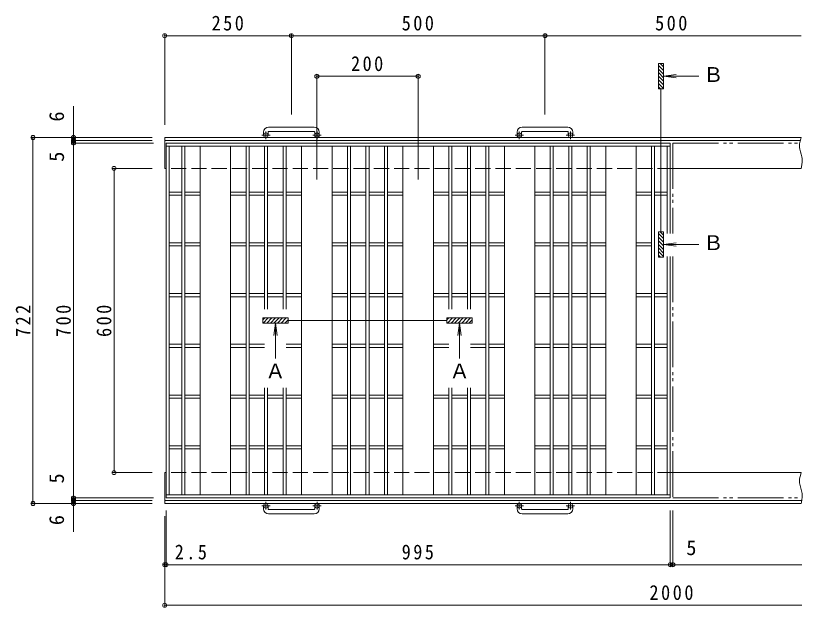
# Model space of a CAD drawing. Units: millimetres, scale not verified. Extents: x -1782 to 1821, y -1378 to 1309.
# Drawn here: x -1782 to -230, y -406 to 760 of the extents above; entities that cross this region are included whole.
import ezdxf
from ezdxf.enums import TextEntityAlignment as Align

# ---------------------------------------------------------------- set-up
doc = ezdxf.new("R2010")
doc.units = ezdxf.units.MM
doc.header["$LTSCALE"] = 10
doc.header["$PDMODE"] = 32
doc.header["$PDSIZE"] = 8
for name, pattern in [('CHAIN1', [8, 5, -1, 1, -1]), ('DASHED3', [4, 3, -1]), ('DOUBLE_CHAIN2', [12.8, 9, -1, 0.6, -0.6, 0.6, -1])]:
    doc.linetypes.add(name, pattern=pattern)
for name, color, linetype, lineweight in [('C-1', 2, 'Continuous', 9), ('C-2', 3, 'Continuous', 9), ('C-4', 7, 'Continuous', 9)]:
    doc.layers.add(name, color=color, linetype=linetype, lineweight=lineweight)
doc.styles.add('ＭＳ ゴシック', font='')
doc.styles.get('ＭＳ ゴシック').set_extended_font_data('MS Gothic')

msp = doc.modelspace()

# ---------------------------------------------------------------- linework, layer by layer
at = {"layer": 'C-1'}
for p, q in [((-1292.61, 530.75), (-1292.61, 524.65)), ((-1283.62, 530.75), (-1283.62, 524.65)), ((-1192.62, 540.75), (-1282.62, 540.75)), ((-1282.62, 531.75), (-1192.62, 531.75)), ((-1191.62, 530.75), (-1191.62, 524.65)), ((-1182.62, 530.75), (-1182.62, 524.65)), ((-792.61, 530.75), (-792.61, 524.65)), ((-783.61, 530.75), (-783.61, 524.65)), ((-692.61, 540.75), (-782.62, 540.75)), ((-782.62, 531.75), (-692.61, 531.75)), ((-691.61, 530.75), (-691.61, 524.65)), ((-682.62, 530.75), (-682.62, 524.65)), ((-1487.61, 520.15), (-1487.61, 459.15)), ((-231.91, 520.15), (-1487.61, 520.15)), ((-233.61, 514.15), (-1487.61, 514.15)), ((-485.11, 459.15), (-231.91, 459.15)), ((-1487.61, -140.85), (-1487.61, -201.85)), ((-485.11, -140.85), (-231.91, -140.85)), ((-230.75, -195.85), (-1487.61, -195.85)), ((-231.91, -201.85), (-1487.61, -201.85)), ((-1292.61, -212.45), (-1292.61, -206.35)), ((-1283.62, -212.45), (-1283.62, -206.35)), ((-1282.62, -213.45), (-1192.62, -213.45)), ((-1191.62, -212.45), (-1191.62, -206.35)), ((-1182.62, -212.45), (-1182.62, -206.35)), ((-792.61, -212.45), (-792.61, -206.35)), ((-783.61, -212.45), (-783.61, -206.35)), ((-782.62, -213.45), (-692.61, -213.45)), ((-691.61, -212.45), (-691.61, -206.35)), ((-682.62, -212.45), (-682.62, -206.35)), ((-1192.62, -222.45), (-1282.62, -222.45)), ((-692.61, -222.45), (-782.62, -222.45))]:
    msp.add_line(p, q, dxfattribs=at)
at = {"layer": 'C-1', "linetype": 'CHAIN1'}
for p, q in [((-1288.12, 516.54), (-1288.12, 532.14)), ((-1187.11, 516.54), (-1187.11, 532.14)), ((-788.11, 516.54), (-788.11, 532.14)), ((-687.12, 516.54), (-687.12, 532.14)), ((-1279.95, 524.65), (-1296.36, 524.65)), ((-1178.95, 524.65), (-1195.36, 524.65)), ((-779.95, 524.65), (-796.36, 524.65)), ((-678.95, 524.65), (-695.36, 524.65)), ((-1288.12, -198.25), (-1288.12, -213.84)), ((-1187.11, -198.25), (-1187.11, -213.84)), ((-788.11, -198.25), (-788.11, -213.84)), ((-687.12, -198.25), (-687.12, -213.84)), ((-1279.95, -206.35), (-1296.36, -206.35)), ((-1178.95, -206.35), (-1195.36, -206.35)), ((-779.95, -206.35), (-796.36, -206.35)), ((-678.95, -206.35), (-695.36, -206.35))]:
    msp.add_line(p, q, dxfattribs=at)
at = {"layer": 'C-1', "linetype": 'DASHED3'}
for p, q in [((-485.11, 459.15), (-1487.61, 459.15)), ((-485.11, -140.85), (-1487.61, -140.85))]:
    msp.add_line(p, q, dxfattribs=at)
at = {"layer": 'C-1'}
for points in [[(-231.91, 520.15), (-232.74, 517.35), (-234.06, 512.52), (-235.04, 507.72), (-235.45, 502.93), (-235.35, 500.17), (-234.91, 497.2), (-233.6, 492.1), (-231.99, 487), (-230.57, 481.88), (-230.03, 478.89), (-229.79, 476.17), (-229.88, 471.45), (-230.46, 466.7), (-231.34, 461.92), (-231.91, 459.15)], [(-231.91, -140.85), (-232.74, -143.65), (-234.06, -148.48), (-235.04, -153.29), (-235.45, -158.07), (-235.35, -160.83), (-234.91, -163.8), (-233.6, -168.9), (-231.99, -174), (-230.57, -179.12), (-230.03, -182.11), (-229.79, -184.83), (-229.88, -189.55), (-230.46, -194.3), (-231.34, -199.08), (-231.91, -201.85)]]:
    msp.add_lwpolyline(points, dxfattribs=at)
for centre in [(-1288.12, 524.65), (-1187.12, 524.65), (-788.11, 524.65), (-687.12, 524.65), (-1288.12, -206.35), (-1187.12, -206.35), (-788.11, -206.35), (-687.12, -206.35)]:
    msp.add_circle(centre, 4.5, dxfattribs=at)
for centre, radius, start, end in [((-1282.62, 530.75), 10, 90, 180), ((-1282.62, 530.75), 1, 90, 180), ((-1192.62, 530.75), 10, 0, 90), ((-1192.62, 530.75), 1, 0, 90), ((-782.62, 530.75), 10, 90, 180), ((-782.62, 530.75), 1, 90, 180), ((-692.61, 530.75), 10, 0, 90), ((-692.61, 530.75), 1, 0, 90), ((-1282.62, -212.45), 10, 180, 270), ((-1282.62, -212.45), 1, 180, 270), ((-1192.62, -212.45), 10, 270, 0), ((-1192.62, -212.45), 1, 270, 0), ((-782.62, -212.45), 10, 180, 270), ((-782.62, -212.45), 1, 180, 270), ((-692.61, -212.45), 10, 270, 0), ((-692.61, -212.45), 1, 270, 0)]:
    msp.add_arc(centre, radius, start, end, dxfattribs=at)
at = {"layer": 'C-2'}
for p, q in [((-1485.11, 509.15), (-1485.11, -190.85)), ((-490.11, 509.15), (-1485.11, 509.15)), ((-490.11, 503.15), (-1485.11, 503.15)), ((-1479.11, 503.15), (-1479.11, -184.85)), ((-1454.11, 503.15), (-1454.11, -184.85)), ((-1448.11, 503.15), (-1448.11, -184.85)), ((-1417.61, 503.15), (-1417.61, -184.85)), ((-1357.61, 503.15), (-1357.61, -184.85)), ((-1327.11, 503.15), (-1327.11, -184.85)), ((-1321.11, 503.15), (-1321.11, -184.85)), ((-1290.61, 503.15), (-1290.61, 181.77)), ((-1284.61, 503.15), (-1284.61, 181.77)), ((-1254.11, 503.15), (-1254.11, 181.77)), ((-1248.11, 503.15), (-1248.11, 181.77)), ((-1217.61, 503.15), (-1217.61, -184.85)), ((-1157.61, 503.15), (-1157.61, -184.85)), ((-1127.11, 503.15), (-1127.11, -184.85)), ((-1121.11, 503.15), (-1121.11, -184.85)), ((-1090.61, 503.15), (-1090.61, -184.85)), ((-1084.61, 503.15), (-1084.61, -184.85)), ((-1054.11, 503.15), (-1054.11, -184.85)), ((-1048.11, 503.15), (-1048.11, -184.85)), ((-1017.61, 503.15), (-1017.61, -184.85)), ((-957.61, 503.15), (-957.61, -184.85)), ((-927.11, 503.15), (-927.11, 181.77)), ((-921.11, 503.15), (-921.11, 181.77)), ((-890.61, 503.15), (-890.61, 181.77)), ((-884.61, 503.15), (-884.61, 181.77)), ((-854.11, 503.15), (-854.11, -184.85)), ((-848.11, 503.15), (-848.11, -184.85)), ((-817.61, 503.15), (-817.61, -184.85)), ((-757.61, 503.15), (-757.61, -184.85)), ((-727.11, 503.15), (-727.11, -184.85)), ((-721.11, 503.15), (-721.11, -184.85)), ((-690.61, 503.15), (-690.61, -184.85)), ((-684.61, 503.15), (-684.61, -184.85)), ((-654.11, 503.15), (-654.11, -184.85)), ((-648.11, 503.15), (-648.11, -184.85)), ((-617.61, 503.15), (-617.61, -184.85)), ((-557.61, 503.15), (-557.61, -184.85)), ((-527.11, 503.15), (-527.11, -184.85)), ((-521.11, 503.15), (-521.11, -184.85)), ((-496.11, 503.15), (-496.11, 330.82)), ((-490.11, 509.15), (-490.11, 330.82)), ((-1454.11, 412.15), (-1479.11, 412.15)), ((-1454.11, 406.15), (-1479.11, 406.15)), ((-1417.61, 412.15), (-1448.11, 412.15)), ((-1417.61, 406.15), (-1448.11, 406.15)), ((-1327.11, 412.15), (-1357.61, 412.15)), ((-1327.11, 406.15), (-1357.61, 406.15)), ((-1290.61, 412.15), (-1321.11, 412.15)), ((-1290.61, 406.15), (-1321.11, 406.15)), ((-1254.11, 412.15), (-1284.61, 412.15)), ((-1254.11, 406.15), (-1284.61, 406.15)), ((-1217.61, 412.15), (-1248.11, 412.15)), ((-1217.61, 406.15), (-1248.11, 406.15)), ((-1127.11, 412.15), (-1157.61, 412.15)), ((-1127.11, 406.15), (-1157.61, 406.15)), ((-1090.61, 412.15), (-1121.11, 412.15)), ((-1090.61, 406.15), (-1121.11, 406.15)), ((-1054.11, 412.15), (-1084.61, 412.15)), ((-1054.11, 406.15), (-1084.61, 406.15)), ((-1017.61, 412.15), (-1048.11, 412.15)), ((-1017.61, 406.15), (-1048.11, 406.15)), ((-927.11, 412.15), (-957.61, 412.15)), ((-927.11, 406.15), (-957.61, 406.15)), ((-890.61, 412.15), (-921.11, 412.15)), ((-890.61, 406.15), (-921.11, 406.15)), ((-854.11, 412.15), (-884.61, 412.15)), ((-854.11, 406.15), (-884.61, 406.15)), ((-817.61, 412.15), (-848.11, 412.15)), ((-817.61, 406.15), (-848.11, 406.15)), ((-727.11, 412.15), (-757.61, 412.15)), ((-727.11, 406.15), (-757.61, 406.15)), ((-690.61, 412.15), (-721.11, 412.15)), ((-690.61, 406.15), (-721.11, 406.15)), ((-654.11, 412.15), (-684.61, 412.15)), ((-654.11, 406.15), (-684.61, 406.15)), ((-617.61, 412.15), (-648.11, 412.15)), ((-617.61, 406.15), (-648.11, 406.15)), ((-527.11, 412.15), (-557.61, 412.15)), ((-527.11, 406.15), (-557.61, 406.15)), ((-496.11, 412.15), (-521.11, 412.15)), ((-496.11, 406.15), (-521.11, 406.15)), ((-1454.11, 312.15), (-1479.11, 312.15)), ((-1417.61, 312.15), (-1448.11, 312.15)), ((-1327.11, 312.15), (-1357.61, 312.15)), ((-1290.61, 312.15), (-1321.11, 312.15)), ((-1254.11, 312.15), (-1284.61, 312.15)), ((-1217.61, 312.15), (-1248.11, 312.15)), ((-1127.11, 312.15), (-1157.61, 312.15)), ((-1090.61, 312.15), (-1121.11, 312.15)), ((-1054.11, 312.15), (-1084.61, 312.15)), ((-1017.61, 312.15), (-1048.11, 312.15)), ((-927.11, 312.15), (-957.61, 312.15)), ((-890.61, 312.15), (-921.11, 312.15)), ((-854.11, 312.15), (-884.61, 312.15)), ((-817.61, 312.15), (-848.11, 312.15)), ((-727.11, 312.15), (-757.61, 312.15)), ((-690.61, 312.15), (-721.11, 312.15)), ((-654.11, 312.15), (-684.61, 312.15)), ((-617.61, 312.15), (-648.11, 312.15)), ((-527.11, 312.15), (-557.61, 312.15)), ((-1454.11, 306.15), (-1479.11, 306.15)), ((-1417.61, 306.15), (-1448.11, 306.15)), ((-1327.11, 306.15), (-1357.61, 306.15)), ((-1290.61, 306.15), (-1321.11, 306.15)), ((-1254.11, 306.15), (-1284.61, 306.15)), ((-1217.61, 306.15), (-1248.11, 306.15)), ((-1127.11, 306.15), (-1157.61, 306.15)), ((-1090.61, 306.15), (-1121.11, 306.15)), ((-1054.11, 306.15), (-1084.61, 306.15)), ((-1017.61, 306.15), (-1048.11, 306.15)), ((-927.11, 306.15), (-957.61, 306.15)), ((-890.61, 306.15), (-921.11, 306.15)), ((-854.11, 306.15), (-884.61, 306.15)), ((-817.61, 306.15), (-848.11, 306.15)), ((-727.11, 306.15), (-757.61, 306.15)), ((-690.61, 306.15), (-721.11, 306.15)), ((-654.11, 306.15), (-684.61, 306.15)), ((-617.61, 306.15), (-648.11, 306.15)), ((-527.11, 306.15), (-557.61, 306.15)), ((-496.11, 285.28), (-496.11, -184.85)), ((-490.11, 285.28), (-490.11, -190.85)), ((-1454.11, 212.15), (-1479.11, 212.15)), ((-1454.11, 206.15), (-1479.11, 206.15)), ((-1417.61, 212.15), (-1448.11, 212.15)), ((-1417.61, 206.15), (-1448.11, 206.15)), ((-1327.11, 212.15), (-1357.61, 212.15)), ((-1327.11, 206.15), (-1357.61, 206.15)), ((-1290.61, 212.15), (-1321.11, 212.15)), ((-1290.61, 206.15), (-1321.11, 206.15)), ((-1254.11, 212.15), (-1284.61, 212.15)), ((-1254.11, 206.15), (-1284.61, 206.15)), ((-1217.61, 212.15), (-1248.11, 212.15)), ((-1217.61, 206.15), (-1248.11, 206.15)), ((-1127.11, 212.15), (-1157.61, 212.15)), ((-1127.11, 206.15), (-1157.61, 206.15)), ((-1090.61, 212.15), (-1121.11, 212.15)), ((-1090.61, 206.15), (-1121.11, 206.15)), ((-1054.11, 212.15), (-1084.61, 212.15)), ((-1054.11, 206.15), (-1084.61, 206.15)), ((-1017.61, 212.15), (-1048.11, 212.15)), ((-1017.61, 206.15), (-1048.11, 206.15)), ((-927.11, 212.15), (-957.61, 212.15)), ((-927.11, 206.15), (-957.61, 206.15)), ((-890.61, 212.15), (-921.11, 212.15)), ((-890.61, 206.15), (-921.11, 206.15)), ((-854.11, 212.15), (-884.61, 212.15)), ((-854.11, 206.15), (-884.61, 206.15)), ((-817.61, 212.15), (-848.11, 212.15)), ((-817.61, 206.15), (-848.11, 206.15)), ((-727.11, 212.15), (-757.61, 212.15)), ((-727.11, 206.15), (-757.61, 206.15)), ((-690.61, 212.15), (-721.11, 212.15)), ((-690.61, 206.15), (-721.11, 206.15)), ((-654.11, 212.15), (-684.61, 212.15)), ((-654.11, 206.15), (-684.61, 206.15)), ((-617.61, 212.15), (-648.11, 212.15)), ((-617.61, 206.15), (-648.11, 206.15)), ((-527.11, 212.15), (-557.61, 212.15)), ((-527.11, 206.15), (-557.61, 206.15)), ((-496.11, 212.15), (-521.11, 212.15)), ((-496.11, 206.15), (-521.11, 206.15)), ((-1454.11, 112.15), (-1479.11, 112.15)), ((-1417.61, 112.15), (-1448.11, 112.15)), ((-1327.11, 112.15), (-1357.61, 112.15)), ((-1290.61, 112.15), (-1321.11, 112.15)), ((-1217.61, 112.15), (-1248.11, 112.15)), ((-1127.11, 112.15), (-1157.61, 112.15)), ((-1090.61, 112.15), (-1121.11, 112.15)), ((-1054.11, 112.15), (-1084.61, 112.15)), ((-1017.61, 112.15), (-1048.11, 112.15)), ((-927.11, 112.15), (-957.61, 112.15)), ((-854.11, 112.15), (-884.61, 112.15)), ((-817.61, 112.15), (-848.11, 112.15)), ((-727.11, 112.15), (-757.61, 112.15)), ((-690.61, 112.15), (-721.11, 112.15)), ((-654.11, 112.15), (-684.61, 112.15)), ((-617.61, 112.15), (-648.11, 112.15)), ((-527.11, 112.15), (-557.61, 112.15)), ((-496.11, 112.15), (-521.11, 112.15)), ((-1454.11, 106.15), (-1479.11, 106.15)), ((-1417.61, 106.15), (-1448.11, 106.15)), ((-1327.11, 106.15), (-1357.61, 106.15)), ((-1290.61, 106.15), (-1321.11, 106.15)), ((-1217.61, 106.15), (-1248.11, 106.15)), ((-1127.11, 106.15), (-1157.61, 106.15)), ((-1090.61, 106.15), (-1121.11, 106.15)), ((-1054.11, 106.15), (-1084.61, 106.15)), ((-1017.61, 106.15), (-1048.11, 106.15)), ((-927.11, 106.15), (-957.61, 106.15)), ((-854.11, 106.15), (-884.61, 106.15)), ((-817.61, 106.15), (-848.11, 106.15)), ((-727.11, 106.15), (-757.61, 106.15)), ((-690.61, 106.15), (-721.11, 106.15)), ((-654.11, 106.15), (-684.61, 106.15)), ((-617.61, 106.15), (-648.11, 106.15)), ((-527.11, 106.15), (-557.61, 106.15)), ((-496.11, 106.15), (-521.11, 106.15)), ((-1290.61, 26.02), (-1290.61, -184.85)), ((-1284.61, 26.02), (-1284.61, -184.85)), ((-1254.11, 26.02), (-1254.11, -184.85)), ((-1248.11, 26.02), (-1248.11, -184.85)), ((-927.11, 26.02), (-927.11, -184.85)), ((-921.11, 26.02), (-921.11, -184.85)), ((-890.61, 26.02), (-890.61, -184.85)), ((-884.61, 26.02), (-884.61, -184.85)), ((-1454.11, 12.15), (-1479.11, 12.15)), ((-1454.11, 6.15), (-1479.11, 6.15)), ((-1417.61, 12.15), (-1448.11, 12.15)), ((-1417.61, 6.15), (-1448.11, 6.15)), ((-1327.11, 12.15), (-1357.61, 12.15)), ((-1327.11, 6.15), (-1357.61, 6.15)), ((-1290.61, 12.15), (-1321.11, 12.15)), ((-1290.61, 6.15), (-1321.11, 6.15)), ((-1254.11, 12.15), (-1284.61, 12.15)), ((-1254.11, 6.15), (-1284.61, 6.15)), ((-1217.61, 12.15), (-1248.11, 12.15)), ((-1217.61, 6.15), (-1248.11, 6.15)), ((-1127.11, 12.15), (-1157.61, 12.15)), ((-1127.11, 6.15), (-1157.61, 6.15)), ((-1090.61, 12.15), (-1121.11, 12.15)), ((-1090.61, 6.15), (-1121.11, 6.15)), ((-1054.11, 12.15), (-1084.61, 12.15)), ((-1054.11, 6.15), (-1084.61, 6.15)), ((-1017.61, 12.15), (-1048.11, 12.15)), ((-1017.61, 6.15), (-1048.11, 6.15)), ((-927.11, 12.15), (-957.61, 12.15)), ((-927.11, 6.15), (-957.61, 6.15)), ((-890.61, 12.15), (-921.11, 12.15)), ((-890.61, 6.15), (-921.11, 6.15)), ((-854.11, 12.15), (-884.61, 12.15)), ((-854.11, 6.15), (-884.61, 6.15)), ((-817.61, 12.15), (-848.11, 12.15)), ((-817.61, 6.15), (-848.11, 6.15)), ((-727.11, 12.15), (-757.61, 12.15)), ((-727.11, 6.15), (-757.61, 6.15)), ((-690.61, 12.15), (-721.11, 12.15)), ((-690.61, 6.15), (-721.11, 6.15)), ((-654.11, 12.15), (-684.61, 12.15)), ((-654.11, 6.15), (-684.61, 6.15)), ((-617.61, 12.15), (-648.11, 12.15)), ((-617.61, 6.15), (-648.11, 6.15)), ((-527.11, 12.15), (-557.61, 12.15)), ((-527.11, 6.15), (-557.61, 6.15)), ((-496.11, 12.15), (-521.11, 12.15)), ((-496.11, 6.15), (-521.11, 6.15)), ((-1454.11, -87.85), (-1479.11, -87.85)), ((-1417.61, -87.85), (-1448.11, -87.85)), ((-1327.11, -87.85), (-1357.61, -87.85)), ((-1290.61, -87.85), (-1321.11, -87.85)), ((-1254.11, -87.85), (-1284.61, -87.85)), ((-1217.61, -87.85), (-1248.11, -87.85)), ((-1127.11, -87.85), (-1157.61, -87.85)), ((-1090.61, -87.85), (-1121.11, -87.85)), ((-1054.11, -87.85), (-1084.61, -87.85)), ((-1017.61, -87.85), (-1048.11, -87.85)), ((-927.11, -87.85), (-957.61, -87.85)), ((-890.61, -87.85), (-921.11, -87.85)), ((-854.11, -87.85), (-884.61, -87.85)), ((-817.61, -87.85), (-848.11, -87.85)), ((-727.11, -87.85), (-757.61, -87.85)), ((-690.61, -87.85), (-721.11, -87.85)), ((-654.11, -87.85), (-684.61, -87.85)), ((-617.61, -87.85), (-648.11, -87.85)), ((-527.11, -87.85), (-557.61, -87.85)), ((-496.11, -87.85), (-521.11, -87.85)), ((-1454.11, -93.85), (-1479.11, -93.85)), ((-1417.61, -93.85), (-1448.11, -93.85)), ((-1327.11, -93.85), (-1357.61, -93.85)), ((-1290.61, -93.85), (-1321.11, -93.85)), ((-1254.11, -93.85), (-1284.61, -93.85)), ((-1217.61, -93.85), (-1248.11, -93.85)), ((-1127.11, -93.85), (-1157.61, -93.85)), ((-1090.61, -93.85), (-1121.11, -93.85)), ((-1054.11, -93.85), (-1084.61, -93.85)), ((-1017.61, -93.85), (-1048.11, -93.85)), ((-927.11, -93.85), (-957.61, -93.85)), ((-890.61, -93.85), (-921.11, -93.85)), ((-854.11, -93.85), (-884.61, -93.85)), ((-817.61, -93.85), (-848.11, -93.85)), ((-727.11, -93.85), (-757.61, -93.85)), ((-690.61, -93.85), (-721.11, -93.85)), ((-654.11, -93.85), (-684.61, -93.85)), ((-617.61, -93.85), (-648.11, -93.85)), ((-527.11, -93.85), (-557.61, -93.85)), ((-496.11, -93.85), (-521.11, -93.85)), ((-490.11, -184.85), (-1485.11, -184.85)), ((-490.11, -190.85), (-1485.11, -190.85))]:
    msp.add_line(p, q, dxfattribs=at)
at = {"layer": 'C-2', "linetype": 'DOUBLE_CHAIN2'}
for p, q in [((-485.11, 509.15), (-234.84, 509.15)), ((-485.11, 509.15), (-485.11, 330.82)), ((-485.11, 285.28), (-485.11, -190.85)), ((-485.11, -190.85), (-230.08, -190.85))]:
    msp.add_line(p, q, dxfattribs=at)
at = {"layer": 'C-4'}
for p, q in [((-1487.61, 545.15), (-1487.61, 723.75)), ((-1487.61, 720.75), (-231.91, 720.75)), ((-1237.61, 565.75), (-1237.61, 723.75)), ((-737.62, 565.75), (-737.62, 723.75)), ((-513.61, 665.75), (-513.61, 615.75)), ((-503.61, 665.75), (-513.61, 665.75)), ((-503.61, 652.15), (-513.61, 662.15)), ((-503.61, 645.07), (-513.61, 655.07)), ((-503.61, 659.22), (-510.14, 665.75)), ((-503.61, 665.75), (-503.61, 615.75)), ((-1187.61, 437.15), (-1187.61, 643.75)), ((-1187.61, 640.75), (-987.61, 640.75)), ((-987.61, 437.15), (-987.61, 643.75)), ((-503.61, 638), (-513.61, 648)), ((-503.61, 630.93), (-513.61, 640.93)), ((-503.61, 640.75), (-478.83, 644.01)), ((-503.61, 640.75), (-478.83, 637.48)), ((-503.61, 640.75), (-433.61, 640.75)), ((-503.61, 623.86), (-513.61, 633.86)), ((-503.61, 616.79), (-513.61, 626.79)), ((-509.64, 615.75), (-513.61, 619.72)), ((-503.61, 615.75), (-513.61, 615.75)), ((-508.61, 334.15), (-508.61, 615.75)), ((-1667.61, -257.53), (-1667.61, 581.68)), ((-1512.61, 520.15), (-1750.61, 520.15)), ((-1747.61, -201.85), (-1747.61, 520.15)), ((-1512.61, 514.15), (-1670.61, 514.15)), ((-1510.11, 509.15), (-1670.61, 509.15)), ((-1512.61, 459.15), (-1590.61, 459.15)), ((-1587.61, -140.85), (-1587.61, 459.15)), ((-513.61, 284.15), (-513.61, 334.15)), ((-503.61, 334.15), (-513.61, 334.15)), ((-503.61, 320.55), (-513.61, 330.55)), ((-503.61, 327.62), (-510.14, 334.15)), ((-503.61, 284.15), (-503.61, 334.15)), ((-503.61, 313.48), (-513.61, 323.48)), ((-503.61, 306.4), (-513.61, 316.4)), ((-503.61, 309.15), (-478.83, 312.41)), ((-503.61, 299.33), (-513.61, 309.33)), ((-503.61, 292.26), (-513.61, 302.26)), ((-503.61, 285.19), (-513.61, 295.19)), ((-503.61, 309.15), (-478.83, 305.88)), ((-503.61, 309.15), (-433.61, 309.15)), ((-509.64, 284.15), (-513.61, 288.12)), ((-503.61, 284.15), (-513.61, 284.15)), ((-1294.36, 164.15), (-1244.36, 164.15)), ((-1294.36, 154.15), (-1294.36, 164.15)), ((-1294.36, 160.17), (-1290.39, 164.15)), ((-1293.32, 154.15), (-1283.32, 164.15)), ((-1286.25, 154.15), (-1276.25, 164.15)), ((-1279.18, 154.15), (-1269.18, 164.15)), ((-1272.11, 154.15), (-1262.11, 164.15)), ((-1265.04, 154.15), (-1255.04, 164.15)), ((-1257.97, 154.15), (-1247.96, 164.15)), ((-1250.89, 154.15), (-1244.36, 160.68)), ((-1244.36, 154.15), (-1244.36, 164.15)), ((-1244.36, 159.15), (-930.87, 159.15)), ((-880.87, 164.15), (-930.87, 164.15)), ((-930.87, 154.15), (-930.87, 164.15)), ((-930.87, 160.17), (-926.89, 164.15)), ((-929.82, 154.15), (-919.82, 164.15)), ((-922.75, 154.15), (-912.75, 164.15)), ((-915.68, 154.15), (-905.68, 164.15)), ((-908.61, 154.15), (-898.61, 164.15)), ((-901.54, 154.15), (-891.54, 164.15)), ((-894.47, 154.15), (-884.47, 164.15)), ((-887.39, 154.15), (-880.87, 160.68)), ((-880.87, 154.15), (-880.87, 164.15)), ((-1294.36, 154.15), (-1244.36, 154.15)), ((-1269.36, 154.15), (-1272.63, 129.36)), ((-1269.36, 154.15), (-1266.1, 129.36)), ((-1269.36, 154.15), (-1269.36, 84.15)), ((-880.87, 154.15), (-930.87, 154.15)), ((-905.87, 154.15), (-909.13, 129.36)), ((-905.87, 154.15), (-902.6, 129.36)), ((-905.87, 154.15), (-905.87, 84.15)), ((-1512.61, -140.85), (-1590.61, -140.85)), ((-1510.11, -190.85), (-1670.61, -190.85)), ((-1512.61, -195.85), (-1670.61, -195.85)), ((-1512.61, -201.85), (-1750.61, -201.85)), ((-1485.11, -215.85), (-1485.11, -325.45)), ((-490.11, -215.85), (-490.11, -325.45)), ((-485.11, -215.85), (-485.11, -325.45)), ((-1487.61, -226.85), (-1487.61, -405.45)), ((-1487.61, -322.45), (-230.75, -322.45)), ((-1487.61, -402.45), (-230.75, -402.45))]:
    msp.add_line(p, q, dxfattribs=at)
for p in [(-1487.61, 720.75), (-1237.61, 720.75), (-737.62, 720.75), (-1187.61, 640.75), (-987.61, 640.75), (-1747.61, 520.15), (-1667.61, 520.15), (-1667.61, 514.15), (-1667.61, 509.15), (-1587.61, 459.15), (-1587.61, -140.85), (-1747.61, -201.85), (-1667.61, -190.85), (-1667.61, -195.85), (-1667.61, -201.85), (-1487.61, -322.45), (-1485.11, -322.45), (-490.11, -322.45), (-485.11, -322.45), (-1487.61, -402.45)]:
    msp.add_point(p, dxfattribs=at)

# ---------------------------------------------------------------- texts
at = {"layer": 'C-4', "color": 2, "style": 'ＭＳ ゴシック'}
for s, p in [('Ｂ', (-425.33, 620.75)), ('Ｂ', (-425.33, 289.15)), ('Ａ', (-1289.36, 36.1)), ('Ａ', (-925.87, 36.1)), ('5', (-458.57, -312.45))]:
    msp.add_text(s, height=29.33, dxfattribs=at).set_placement(p, align=Align.BOTTOM_LEFT)
for s, p in [('6', (-1677.61, 551.49)), ('5', (-1677.61, 472.28)), ('5', (-1677.61, -162.35)), ('6', (-1677.61, -244.52))]:
    msp.add_text(s, height=29.33, rotation=90, dxfattribs=at).set_placement(p, align=Align.BOTTOM_LEFT)
at = {"layer": 'C-4', "color": 2, "char_height": 29.33, "attachment_point": 7, "style": 'ＭＳ ゴシック'}
for s, insert in [('\\T1.27;\\W0.9;250', (-1395.12, 730.75)), ('\\T1.27;\\W0.9;500', (-1020.12, 730.75)), ('\\T1.27;\\W0.9;500', (-520.11, 730.75)), ('\\T1.27;\\W0.9;200', (-1120.11, 650.75)), ('\\T1.27;\\W0.9;2.5', (-1467.93, -312.45)), ('\\T1.27;\\W0.9;995', (-1020.11, -312.45)), ('\\T1.28;\\W0.9;2000', (-531.36, -392.45))]:
    msp.add_mtext(s, dxfattribs=dict(at, insert=insert))
at = {"layer": 'C-4', "color": 2, "char_height": 29.33, "attachment_point": 7, "rotation": 90, "style": 'ＭＳ ゴシック'}
for s, insert in [('\\T1.27;\\W0.9;722', (-1752.61, 126.65)), ('\\T1.27;\\W0.9;700', (-1672.61, 126.65)), ('\\T1.27;\\W0.9;600', (-1592.61, 126.65))]:
    msp.add_mtext(s, dxfattribs=dict(at, insert=insert))

doc.saveas('drawing.dxf')
